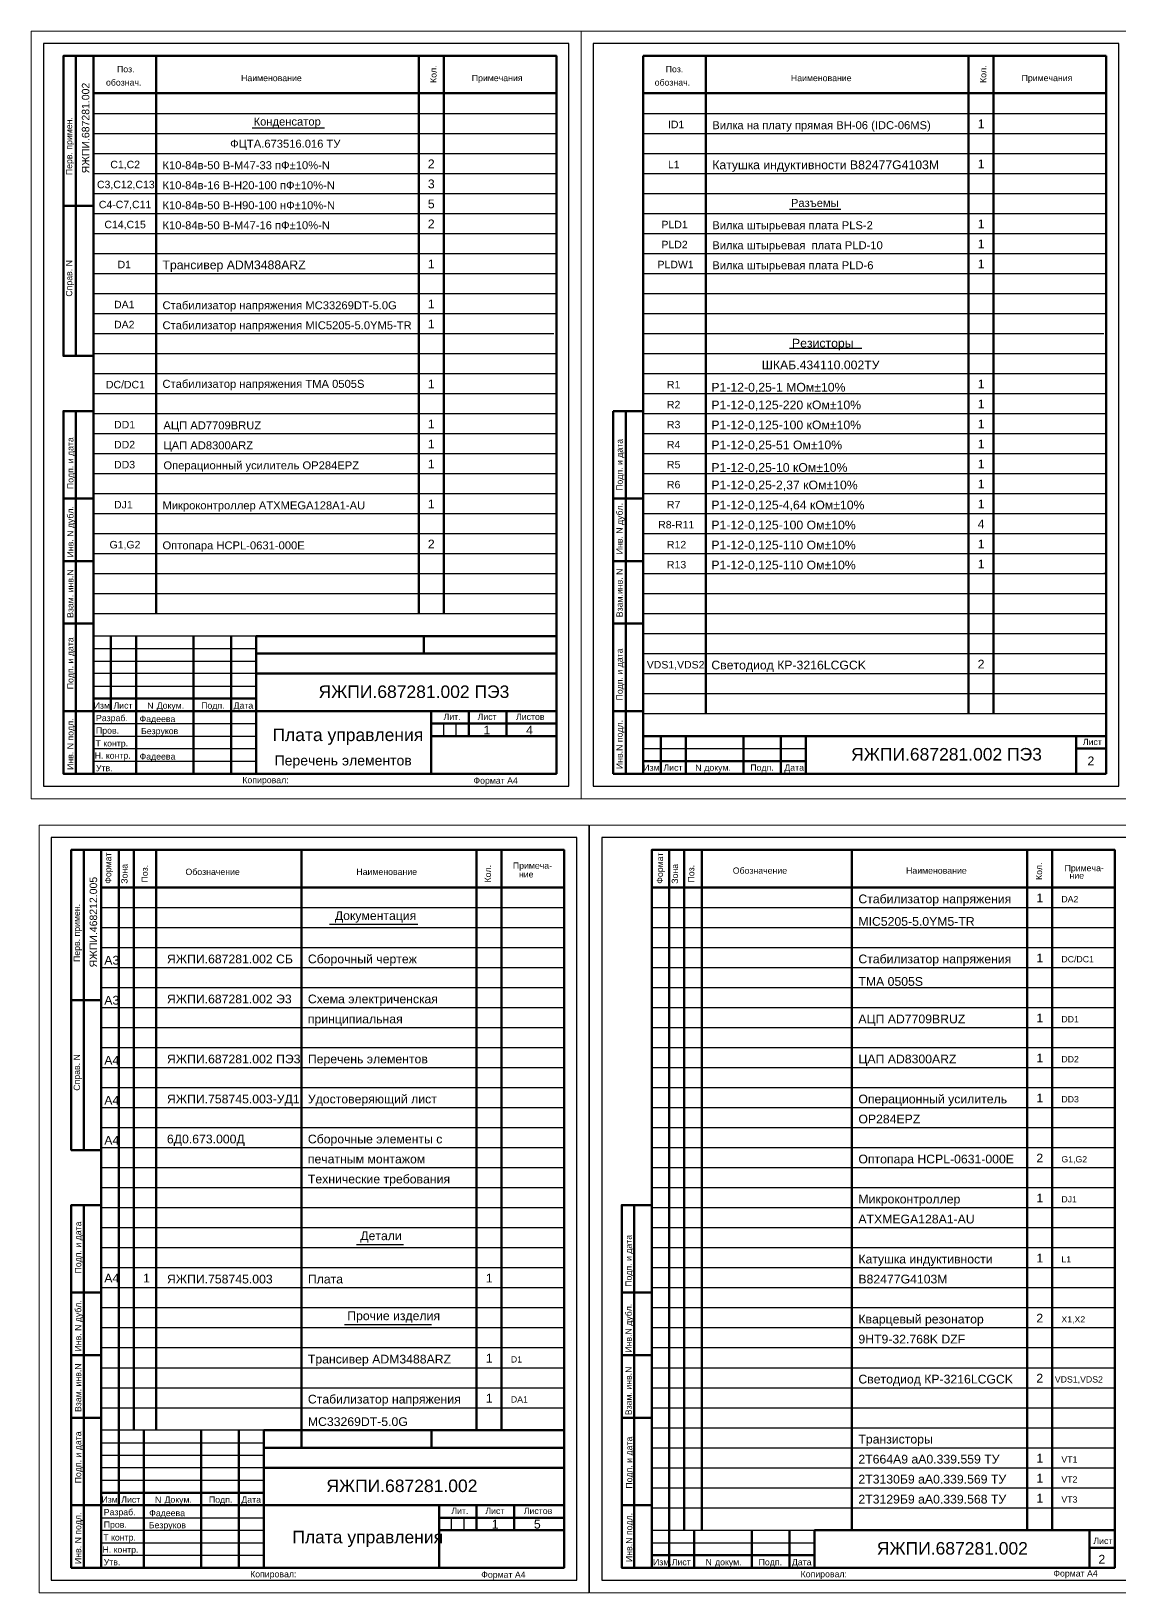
# Model space of a CAD drawing. Header units: millimetres. Extents: x 616 to 3040, y 265 to 2725.
# Drawn here: x 1938 to 2373, y 1149 to 1774 of the extents above; entities that cross this region are included whole.
import ezdxf

# ---------------------------------------------------------------- set-up
doc = ezdxf.new("R2010")
doc.units = ezdxf.units.MM
for name, color, linetype in [('3', 3, 'Continuous'), ('Text', 140, 'Continuous'), ('TONK', 7, 'Continuous'), ('Wire', 6, 'Continuous')]:
    doc.layers.add(name, color=color, linetype=linetype)
for name, color, linetype, lineweight in [('Gate', 60, 'Continuous', 35), ('OSN', 7, 'Continuous', 60), ('КА тонкая', 7, 'Continuous', 15)]:
    doc.layers.add(name, color=color, linetype=linetype, lineweight=lineweight)
doc.styles.get("Standard").update_dxf_attribs({"font": 'arial.ttf'})

msp = doc.modelspace()

# ---------------------------------------------------------------- linework, layer by layer
at = {"layer": '3', "color": 0}
for p, q in [((2182.91568, 1740.91436), (2367.91568, 1740.91436)), ((1963.19068, 1732.91436), (2148.19068, 1732.91436)), ((2026.65366, 1735.16176), (2055.53401, 1735.16176)), ((2182.91568, 1732.91436), (2367.91568, 1732.91436)), ((1963.19068, 1724.91436), (2148.19068, 1724.91436)), ((2182.91568, 1724.91436), (2367.91568, 1724.91436)), ((1963.19068, 1716.91436), (2148.19068, 1716.91436)), ((2182.91568, 1716.91436), (2367.91568, 1716.91436)), ((1963.19068, 1708.91436), (2148.19068, 1708.91436)), ((2182.91568, 1708.91436), (2367.91568, 1708.91436)), ((1963.19068, 1700.91436), (2148.19068, 1700.91436)), ((2182.91568, 1700.91436), (2367.91568, 1700.91436)), ((2241.37866, 1702.62535), (2261.81497, 1702.62535)), ((1963.19068, 1692.91436), (2148.19068, 1692.91436)), ((2182.91568, 1692.91436), (2367.91568, 1692.91436)), ((1963.19068, 1684.91436), (2148.19068, 1684.91436)), ((2182.91568, 1684.91436), (2367.91568, 1684.91436)), ((1963.19068, 1676.91436), (2148.19068, 1676.91436)), ((2182.91568, 1676.91436), (2367.91568, 1676.91436)), ((1963.19068, 1668.91436), (2148.19068, 1668.91436)), ((2182.91568, 1668.91436), (2367.91568, 1668.91436)), ((1963.19068, 1660.91436), (2148.19068, 1660.91436)), ((2182.91568, 1660.91436), (2367.91568, 1660.91436)), ((1963.19068, 1652.91436), (2147.19068, 1652.91436)), ((2182.91568, 1652.91436), (2366.91568, 1652.91436)), ((1963.19068, 1644.91436), (2148.19068, 1644.91436)), ((2182.91568, 1644.91436), (2367.91568, 1644.91436)), ((2241.37866, 1647.00602), (2270.25901, 1647.00602)), ((1963.19068, 1636.91436), (2148.19068, 1636.91436)), ((2182.91568, 1636.91436), (2367.91568, 1636.91436)), ((1963.19068, 1628.91436), (2148.19068, 1628.91436)), ((2182.91568, 1628.91436), (2367.91568, 1628.91436)), ((1963.19068, 1620.91436), (2148.19068, 1620.91436)), ((2182.91568, 1620.91436), (2367.91568, 1620.91436)), ((1963.19068, 1612.91436), (2148.19068, 1612.91436)), ((2182.91568, 1612.91436), (2367.91568, 1612.91436)), ((1963.19068, 1604.91436), (2148.19068, 1604.91436)), ((2182.91568, 1604.91436), (2367.91568, 1604.91436)), ((1963.19068, 1596.91436), (2148.19068, 1596.91436)), ((2182.91568, 1596.91436), (2367.91568, 1596.91436)), ((1963.19068, 1588.91436), (2148.19068, 1588.91436)), ((2182.91568, 1588.91436), (2367.91568, 1588.91436)), ((1963.19068, 1580.91436), (2148.19068, 1580.91436)), ((2182.91568, 1580.91436), (2367.91568, 1580.91436)), ((1963.19068, 1572.91436), (2148.19068, 1572.91436)), ((2182.91568, 1572.91436), (2367.91568, 1572.91436)), ((1963.19068, 1564.91436), (2148.19068, 1564.91436)), ((2182.91568, 1564.91436), (2367.91568, 1564.91436)), ((1963.19068, 1556.91436), (2148.19068, 1556.91436)), ((2182.91568, 1556.91436), (2366.91568, 1556.91436)), ((1963.19068, 1548.91436), (2148.19068, 1548.91436)), ((2182.91568, 1548.91436), (2367.91568, 1548.91436)), ((1963.19068, 1540.91436), (2148.19068, 1540.91436)), ((2182.91568, 1540.91436), (2367.91568, 1540.91436)), ((2182.91568, 1532.91436), (2367.91568, 1532.91436)), ((2182.91568, 1524.91436), (2367.91568, 1524.91436)), ((2182.91568, 1524.91436), (2367.91568, 1524.91436)), ((2182.91568, 1516.91436), (2367.91568, 1516.91436)), ((2182.91568, 1508.91436), (2367.91568, 1508.91436)), ((2182.91568, 1500.91436), (2367.91568, 1500.91436))]:
    msp.add_line(p, q, dxfattribs=at)
at = {"layer": 'Gate', "color": 0, "lineweight": 60}
for p, q in [((1963.19068, 1763.91436), (1951.19068, 1763.91436)), ((2148.19068, 1763.91436), (1963.19068, 1763.91436)), ((1988.19068, 1540.91436), (1988.19068, 1763.91436)), ((2093.19068, 1540.91436), (2093.19068, 1763.91436)), ((2103.19068, 1540.91436), (2103.19068, 1763.91436)), ((2182.91568, 1763.91436), (2182.91568, 1476.91436)), ((2367.91568, 1763.91436), (2182.91568, 1763.91436)), ((2207.91568, 1500.91436), (2207.91568, 1763.91436)), ((2312.91568, 1500.91436), (2312.91568, 1763.91436)), ((2322.91568, 1500.91436), (2322.91568, 1763.91436)), ((2367.91568, 1476.91436), (2367.91568, 1763.91436)), ((1963.19068, 1749.01436), (2148.09068, 1749.01436)), ((2182.91568, 1749.01436), (2367.81568, 1749.01436)), ((2170.91568, 1476.91436), (2170.91568, 1621.91436)), ((2170.91568, 1621.91436), (2175.91568, 1621.91436)), ((2175.91568, 1621.91436), (2175.91568, 1476.91436)), ((2175.91568, 1621.91436), (2182.91568, 1621.91436)), ((2170.91568, 1586.91436), (2182.91568, 1586.91436)), ((2170.91568, 1561.91436), (2182.91568, 1561.91436)), ((2170.91568, 1536.91436), (2182.91568, 1536.91436)), ((2170.91568, 1501.91436), (2182.91568, 1501.91436)), ((2182.91568, 1491.91436), (2247.91568, 1491.91436)), ((2183.16568, 1491.91436), (2367.91568, 1491.91436)), ((2189.91568, 1491.91436), (2189.91568, 1476.91436)), ((2199.91568, 1491.91436), (2199.91568, 1476.91436)), ((2222.91568, 1491.91436), (2222.91568, 1476.91436)), ((2237.91568, 1491.91436), (2237.91568, 1476.91436)), ((2247.91568, 1491.91436), (2247.91568, 1476.91436)), ((2355.91568, 1491.91436), (2355.91568, 1476.91436)), ((2355.91568, 1486.91436), (2367.91568, 1486.91436)), ((2247.91568, 1481.91436), (2182.91568, 1481.91436)), ((2182.91568, 1481.91436), (2247.91568, 1481.91436)), ((2182.91568, 1476.91436), (2170.91568, 1476.91436)), ((2182.91568, 1476.91436), (2367.91568, 1476.91436)), ((2182.91568, 1476.91436), (2367.91568, 1476.91436))]:
    msp.add_line(p, q, dxfattribs=at)
at = {"layer": 'Gate', "color": 0}
for p, q in [((2366.91568, 1556.91436), (2367.91568, 1556.91436)), ((2182.91568, 1491.91436), (2247.91568, 1491.91436))]:
    msp.add_line(p, q, dxfattribs=at)
at = {"layer": 'OSN'}
for p, q in [((1956.19068, 1763.91436), (1956.19068, 1643.91436)), ((1970.19068, 1531.91436), (1970.19068, 1501.91436)), ((2095.19068, 1531.91436), (2095.19068, 1524.91436)), ((2028.19068, 1524.91436), (2148.19068, 1524.91436)), ((2028.19068, 1516.91436), (2148.19068, 1516.91436)), ((1963.19068, 1506.91436), (2028.19068, 1506.91436)), ((1963.19068, 1501.91436), (2148.19068, 1501.91436)), ((2098.19068, 1501.91436), (2098.19068, 1491.91436)), ((2113.19068, 1491.91436), (2113.19068, 1501.91436)), ((2128.19068, 1491.91436), (2128.19068, 1501.91436)), ((2098.19068, 1496.91436), (2148.19068, 1496.91436)), ((2098.19068, 1491.91436), (2098.19068, 1476.91436)), ((2098.19068, 1491.91436), (2148.19068, 1491.91436)), ((1959.29641, 1446.41346), (1959.29641, 1326.41346)), ((1973.29641, 1214.41346), (1973.29641, 1446.41346)), ((2193.29641, 1174.41346), (2193.29641, 1446.41346)), ((2199.29641, 1446.41346), (2199.29641, 1174.41346)), ((2206.29641, 1446.41346), (2206.29641, 1174.41346)), ((2266.29641, 1446.41346), (2266.29641, 1174.41346)), ((2336.29641, 1446.41346), (2336.29641, 1174.41346)), ((2346.29641, 1446.41346), (2346.29641, 1174.41346)), ((1973.29641, 1214.41346), (1973.29641, 1184.41346)), ((2098.29641, 1214.41346), (2098.29641, 1207.41346)), ((2031.29641, 1207.41346), (2151.29641, 1207.41346)), ((2031.29641, 1199.41346), (2151.29641, 1199.41346)), ((1966.29641, 1189.41346), (2031.29641, 1189.41346)), ((1966.29641, 1184.41346), (2151.29641, 1184.41346)), ((2101.29641, 1184.41346), (2101.29641, 1174.41346)), ((2116.29641, 1174.41346), (2116.29641, 1184.41346)), ((2131.29641, 1174.41346), (2131.29641, 1184.41346)), ((2101.29641, 1179.41346), (2151.29641, 1179.41346)), ((2101.29641, 1174.41346), (2101.29641, 1159.41346)), ((2101.29641, 1174.41346), (2151.29641, 1174.41346)), ((2193.29641, 1174.41346), (2193.29641, 1159.41346)), ((2203.29641, 1174.41346), (2203.29641, 1159.41346)), ((2226.29641, 1174.41346), (2226.29641, 1159.41346)), ((2241.29641, 1174.41346), (2241.29641, 1159.41346)), ((2251.29641, 1174.41346), (2371.29641, 1174.41346)), ((2251.29641, 1174.41346), (2251.29641, 1159.41346)), ((2361.29641, 1174.41346), (2361.29641, 1159.41346)), ((2186.29641, 1164.41346), (2251.29641, 1164.41346)), ((2361.29641, 1167.41346), (2371.29641, 1167.41346))]:
    msp.add_line(p, q, dxfattribs=at)
for points in [[(1963.19068, 1763.91436), (1951.19068, 1763.91436), (1951.19068, 1643.91436), (1963.19068, 1643.91436)], [(1963.19068, 1476.91436), (2148.19068, 1476.91436), (2148.19068, 1763.91436), (1963.19068, 1763.91436), (1963.19068, 1476.91436)], [(1951.19068, 1703.91436), (1963.19068, 1703.91436)], [(1963.19068, 1476.91436), (1951.19068, 1476.91436), (1951.19068, 1621.91436), (1963.19068, 1621.91436)], [(1956.19068, 1476.91436), (1956.19068, 1621.91436)], [(1951.19068, 1586.91436), (1963.19068, 1586.91436)], [(1951.19068, 1561.91436), (1963.19068, 1561.91436)], [(1951.19068, 1536.91436), (1963.19068, 1536.91436)], [(1980.19068, 1476.91436), (1980.19068, 1531.91436)], [(2003.19068, 1476.91436), (2003.19068, 1531.91436)], [(2018.19068, 1476.91436), (2018.19068, 1531.91436)], [(2028.19068, 1476.91436), (2028.19068, 1531.91436)], [(2028.19068, 1531.91436), (2148.19068, 1531.91436)], [(1951.19068, 1501.91436), (1963.19068, 1501.91436)], [(1966.29641, 1446.41346), (1954.29641, 1446.41346), (1954.29641, 1326.41346), (1966.29641, 1326.41346)], [(1966.29641, 1159.41346), (2151.29641, 1159.41346), (2151.29641, 1446.41346), (1966.29641, 1446.41346), (1966.29641, 1159.41346)], [(1979.29641, 1446.41346), (1979.29641, 1214.41346)], [(1988.29641, 1446.41346), (1988.29641, 1214.41346)], [(2046.29641, 1446.41346), (2046.29641, 1207.41346)], [(2116.29641, 1446.41346), (2116.29641, 1214.41346)], [(2126.29641, 1446.41346), (2126.29641, 1214.41346)], [(2186.29641, 1159.41346), (2371.29641, 1159.41346), (2371.29641, 1446.41346), (2186.29641, 1446.41346), (2186.29641, 1159.41346)], [(1966.29641, 1431.41346), (2151.29641, 1431.41346)], [(2186.29641, 1431.41346), (2371.29641, 1431.41346)], [(1954.29641, 1386.41346), (1966.29641, 1386.41346)], [(1966.29641, 1159.41346), (1954.29641, 1159.41346), (1954.29641, 1304.41346), (1966.29641, 1304.41346)], [(1959.29641, 1159.41346), (1959.29641, 1304.41346)], [(2186.29641, 1159.41346), (2174.29641, 1159.41346), (2174.29641, 1304.41346), (2186.29641, 1304.41346)], [(2179.29641, 1159.41346), (2179.29641, 1304.41346)], [(1954.29641, 1269.41346), (1966.29641, 1269.41346)], [(2174.29641, 1269.41346), (2186.29641, 1269.41346)], [(1954.29641, 1244.41346), (1966.29641, 1244.41346)], [(2174.29641, 1244.41346), (2186.29641, 1244.41346)], [(1954.29641, 1219.41346), (1966.29641, 1219.41346)], [(2174.29641, 1219.41346), (2186.29641, 1219.41346)], [(1983.29641, 1159.41346), (1983.29641, 1214.41346)], [(2006.29641, 1159.41346), (2006.29641, 1214.41346)], [(2021.29641, 1159.41346), (2021.29641, 1214.41346)], [(2031.29641, 1159.41346), (2031.29641, 1214.41346)], [(2031.29641, 1214.41346), (2151.29641, 1214.41346)], [(1954.29641, 1184.41346), (1966.29641, 1184.41346)], [(2174.29641, 1184.41346), (2186.29641, 1184.41346)]]:
    msp.add_lwpolyline(points, dxfattribs=at)
at = {"layer": 'TONK'}
for p, q in [((2028.19068, 1531.91436), (1963.69068, 1531.91436)), ((1963.19068, 1526.91436), (2028.19068, 1526.91436)), ((1963.19068, 1521.91436), (2028.19068, 1521.91436)), ((2028.19068, 1516.91436), (1963.19068, 1516.91436)), ((1963.19068, 1511.91436), (2028.19068, 1511.91436)), ((1963.19068, 1496.91436), (2028.19068, 1496.91436)), ((2103.19068, 1491.91436), (2103.19068, 1496.91436)), ((2108.19068, 1491.91436), (2108.19068, 1496.91436)), ((1963.19068, 1491.91436), (2028.19068, 1491.91436)), ((1963.19068, 1486.91436), (2028.19068, 1486.91436)), ((1963.19068, 1481.91436), (2028.19068, 1481.91436)), ((1966.29641, 1423.41346), (2151.29641, 1423.41346)), ((2186.29641, 1423.41346), (2371.29641, 1423.41346)), ((1966.29641, 1415.41346), (2151.29641, 1415.41346)), ((2057.55728, 1416.68808), (2092.78898, 1416.68808)), ((2186.29641, 1415.41346), (2371.29641, 1415.41346)), ((1966.29641, 1407.41346), (2151.29641, 1407.41346)), ((2186.29641, 1407.41346), (2371.29641, 1407.41346)), ((1966.29641, 1399.41346), (2151.29641, 1399.41346)), ((2186.29641, 1399.41346), (2371.29641, 1399.41346)), ((1966.29641, 1391.41346), (2151.29641, 1391.41346)), ((2186.29641, 1391.41346), (2371.29641, 1391.41346)), ((1966.29641, 1383.41346), (2151.29641, 1383.41346)), ((2186.29641, 1383.41346), (2371.29641, 1383.41346)), ((1966.29641, 1375.41346), (2151.29641, 1375.41346)), ((2186.29641, 1375.41346), (2371.29641, 1375.41346)), ((1966.29641, 1367.41346), (2151.29641, 1367.41346)), ((2186.29641, 1367.41346), (2371.29641, 1367.41346)), ((1966.29641, 1359.41346), (2151.29641, 1359.41346)), ((2186.29641, 1359.41346), (2371.29641, 1359.41346)), ((1966.29641, 1351.41346), (2151.29641, 1351.41346)), ((2186.29641, 1351.41346), (2371.29641, 1351.41346)), ((1966.29641, 1343.41346), (2151.29641, 1343.41346)), ((2186.29641, 1343.41346), (2371.29641, 1343.41346)), ((1966.29641, 1335.41346), (2151.29641, 1335.41346)), ((2186.29641, 1335.41346), (2371.29641, 1335.41346)), ((1966.29641, 1327.41346), (2151.29641, 1327.41346)), ((2186.29641, 1327.41346), (2371.29641, 1327.41346)), ((1966.29641, 1319.41346), (2151.29641, 1319.41346)), ((2186.29641, 1319.41346), (2371.29641, 1319.41346)), ((1966.29641, 1311.41346), (2151.29641, 1311.41346)), ((2186.29641, 1311.41346), (2371.29641, 1311.41346)), ((1966.29641, 1303.41346), (2151.29641, 1303.41346)), ((2186.29641, 1303.41346), (2371.29641, 1303.41346)), ((1966.29641, 1295.41346), (2151.29641, 1295.41346)), ((2186.29641, 1295.41346), (2371.29641, 1295.41346)), ((1966.29641, 1287.41346), (2151.29641, 1287.41346)), ((2068.33813, 1288.68808), (2087.04912, 1288.68808)), ((2186.29641, 1287.41346), (2371.29641, 1287.41346)), ((1966.29641, 1279.41346), (2151.29641, 1279.41346)), ((2186.29641, 1279.41346), (2371.29641, 1279.41346)), ((1966.29641, 1271.41346), (2151.29641, 1271.41346)), ((2186.29641, 1271.41346), (2371.29641, 1271.41346)), ((1966.29641, 1263.41346), (2151.29641, 1263.41346)), ((2186.29641, 1263.41346), (2371.29641, 1263.41346)), ((1966.29641, 1255.41346), (2151.29641, 1255.41346)), ((2063.47961, 1256.68808), (2098.27564, 1256.68808)), ((2186.29641, 1255.41346), (2371.29641, 1255.41346)), ((1966.29641, 1247.41346), (2151.29641, 1247.41346)), ((2186.29641, 1247.41346), (2371.29641, 1247.41346)), ((1966.29641, 1239.41346), (2151.29641, 1239.41346)), ((2186.29641, 1239.41346), (2371.29641, 1239.41346)), ((1966.29641, 1231.41346), (2151.29641, 1231.41346)), ((2186.29641, 1231.41346), (2371.29641, 1231.41346)), ((1966.29641, 1223.41346), (2151.29641, 1223.41346)), ((2186.29641, 1223.41346), (2371.29641, 1223.41346)), ((2031.29641, 1214.41346), (1966.79641, 1214.41346)), ((2186.29641, 1215.41346), (2371.29641, 1215.41346)), ((1966.29641, 1209.41346), (2031.29641, 1209.41346)), ((2186.29641, 1207.41346), (2371.29641, 1207.41346)), ((1966.29641, 1204.41346), (2031.29641, 1204.41346)), ((2031.29641, 1199.41346), (1966.29641, 1199.41346)), ((2186.29641, 1199.41346), (2371.29641, 1199.41346)), ((1966.29641, 1194.41346), (2031.29641, 1194.41346)), ((2186.29641, 1191.41346), (2371.29641, 1191.41346)), ((2186.29641, 1183.41346), (2371.29641, 1183.41346)), ((1966.29641, 1179.41346), (2031.29641, 1179.41346)), ((1966.29641, 1174.41346), (2031.29641, 1174.41346)), ((2106.29641, 1174.41346), (2106.29641, 1179.41346)), ((2111.29641, 1174.41346), (2111.29641, 1179.41346)), ((2186.29641, 1174.41346), (2251.29641, 1174.41346)), ((1966.29641, 1169.41346), (2031.29641, 1169.41346)), ((2186.29641, 1169.41346), (2251.29641, 1169.41346)), ((1966.29641, 1164.41346), (2031.29641, 1164.41346))]:
    msp.add_line(p, q, dxfattribs=at)
for points in [[(1946.29641, 1154.41346), (2156.29641, 1154.41346), (2156.29641, 1451.41346), (1946.29641, 1451.41346), (1946.29641, 1154.41346)], [(2166.29641, 1154.41346), (2376.29641, 1154.41346), (2376.29641, 1451.41346), (2166.29641, 1451.41346), (2166.29641, 1154.41346)]]:
    msp.add_lwpolyline(points, dxfattribs=at)
at = {"layer": 'Wire', "color": 0}
for p, q in [((1943.19068, 1768.91436), (1943.19068, 1471.91436)), ((2153.19068, 1768.91436), (1943.19068, 1768.91436)), ((2153.19068, 1471.91436), (2153.19068, 1768.91436)), ((2162.91568, 1768.91436), (2162.91568, 1471.91436)), ((2372.91568, 1768.91436), (2162.91568, 1768.91436)), ((2372.91568, 1471.91436), (2372.91568, 1768.91436)), ((1963.19068, 1740.91436), (2148.19068, 1740.91436)), ((2182.91568, 1486.91436), (2247.91568, 1486.91436)), ((2182.91568, 1486.91436), (2247.91568, 1486.91436)), ((1943.19068, 1471.91436), (2153.19068, 1471.91436)), ((2162.91568, 1471.91436), (2372.91568, 1471.91436))]:
    msp.add_line(p, q, dxfattribs=at)
at = {"layer": 'Wire', "color": 0, "lineweight": -2}
for p, q in [((2148.09068, 1749.01436), (2121.09068, 1749.01436)), ((2367.91568, 1491.91436), (2355.91568, 1491.91436)), ((2355.91568, 1491.91436), (2355.91568, 1476.91436))]:
    msp.add_line(p, q, dxfattribs=at)
at = {"layer": 'КА тонкая', "ltscale": 20}
for p, q in [((1938.32818, 1466.91436), (1938.32818, 1773.76465)), ((2158.05318, 1773.76465), (1938.32818, 1773.76465)), ((2158.05318, 1466.91436), (2158.05318, 1773.76465)), ((2158.05318, 1466.91436), (2158.05318, 1773.76465)), ((2377.77818, 1773.76465), (2158.05318, 1773.76465)), ((2158.05318, 1466.91436), (1938.32818, 1466.91436)), ((2377.77818, 1466.91436), (2158.05318, 1466.91436)), ((1941.43391, 1149.41346), (1941.43391, 1456.26375)), ((2161.15891, 1456.26375), (1941.43391, 1456.26375)), ((2161.15891, 1149.41346), (2161.15891, 1456.26375)), ((2161.43391, 1149.41346), (2161.43391, 1456.26375)), ((2381.15891, 1456.26375), (2161.43391, 1456.26375)), ((2161.15891, 1149.41346), (1941.43391, 1149.41346)), ((2381.15891, 1149.41346), (2161.43391, 1149.41346))]:
    msp.add_line(p, q, dxfattribs=at)

# ---------------------------------------------------------------- texts
at = {"layer": 'Text', "color": 0, "attachment_point": 1}
for s, insert, char_height in [('ЯЖПИ.687281.002 ПЭ3', (2053.14687, 1512.18029), 5), ('Плата управления', (2034.73637, 1494.93878), 5), ('ЯЖПИ.687281.002 ПЭ3', (2265.98419, 1487.18029), 5), ('Перечень элементов ', (2035.59367, 1484.19542), 4), ('ЯЖПИ.687281.002', (2056.2526, 1194.67939), 5), ('Плата управления', (2042.66375, 1174.18497), 5), ('ЯЖПИ.687281.002', (2276.2526, 1169.67939), 5)]:
    msp.add_mtext(s, dxfattribs=dict(at, insert=insert, char_height=char_height))
at = {"layer": 'TONK'}
for s, height, p in [('обознач.', 2.5, (1968.20369, 1752.0291)), ('Поз.', 2.5, (1972.59973, 1757.3515)), ('Наименование', 2.5, (2022.17893, 1753.80025)), ('Примечания', 2.5, (2114.38077, 1753.80025)), ('обознач.', 2.5, (2187.4813, 1752.0291)), ('Поз.', 2.5, (2191.87734, 1757.3515)), ('Наименование', 2.5, (2241.90392, 1753.80025)), ('Примечания', 2.5, (2334.10577, 1753.80025)), ('Конденсатор', 3.2, (2027.19106, 1736.05642)), ('ID1', 3, (2192.78213, 1734.97857)), ('Вилка на плату прямая BH-06 (IDC-06MS)', 3.2, (2210.49942, 1734.5893)), ('1', 3.5, (2316.55006, 1734.97857)), ('ФЦТА.673516.016 ТУ', 3.2, (2017.80874, 1727.19564)), ('С1,С2', 3, (1969.91767, 1718.97857)), ('К10-84в-50 В-М47-33 пФ%%P10%%%-N', 3.2, (1990.77442, 1718.5893)), ('2', 3.5, (2096.82507, 1718.97857)), ('L1', 3, (2192.78213, 1718.97857)), ('Катушка индуктивности B82477G4103M', 3.5, (2210.49942, 1718.5893)), ('1', 3.5, (2316.55006, 1718.97857)), ('С3,С12,С13', 3, (1964.58839, 1710.97857)), ('К10-84в-16 В-Н20-100 пФ%%P10%%%-N', 3.2, (1990.77442, 1710.5893)), ('3', 3.5, (2096.82507, 1710.97857)), ('С4-С7,С11', 3, (1965.34249, 1702.97857)), ('К10-84в-50 В-Н90-100 нФ%%P10%%%-N', 3.2, (1990.77442, 1702.5893)), ('5', 3.5, (2096.82507, 1702.97857)), ('Разъемы', 3.2, (2241.91606, 1703.52002)), ('2', 3.5, (2096.82507, 1694.97857)), ('1', 3.5, (2316.55006, 1694.97857)), ('С14,С15', 3, (1967.5692, 1694.97857)), ('К10-84в-50 В-М47-16 пФ%%P10%%%-N', 3.2, (1990.77442, 1694.5893)), ('PLD1', 3, (2190.17758, 1694.97857)), ('Вилка штырьевая плата PLS-2', 3.2, (2210.49942, 1694.5893)), ('PLD2', 3, (2190.17758, 1686.97857)), ('Вилка штырьевая  плата PLD-10', 3.2, (2210.49942, 1686.5893)), ('1', 3.5, (2316.55006, 1686.97857)), ('D1', 3, (1972.83135, 1678.97857)), ('Трансивер ADM3488ARZ', 3.5, (1990.77442, 1678.5893)), ('1', 3.5, (2096.82507, 1678.97857)), ('PLDW1', 3, (2188.61088, 1678.97857)), ('Вилка штырьевая плата PLD-6', 3.2, (2210.49942, 1678.5893)), ('1', 3.5, (2316.55006, 1678.97857)), ('DA1', 3, (1971.42839, 1662.97857)), ('Стабилизатор напряжения MC33269DT-5.0G', 3.2, (1990.77442, 1662.5893)), ('1', 3.5, (2096.82507, 1662.97857)), ('DA2', 3, (1971.42839, 1654.97857)), ('Стабилизатор напряжения MIC5205-5.0YM5-TR', 3.2, (1990.77442, 1654.5893)), ('1', 3.5, (2096.82507, 1654.97857)), ('Резисторы', 3.5, (2242.35061, 1647.29434)), ('ШКАБ.434110.002ТУ', 3.5, (2230.2349, 1638.5893)), ('DC/DC1', 3, (1968.16502, 1630.97857)), ('Стабилизатор напряжения TMA 0505S', 3.2, (1990.77442, 1631.17709)), ('1', 3.5, (2096.82507, 1630.97857)), ('R1', 3, (2192.37801, 1630.97857)), ('Р1-12-0,25-1 МОм%%P10%%%', 3.5, (2210.12019, 1629.6729)), ('1', 3.5, (2316.55006, 1630.97857)), ('R2', 3, (2192.37801, 1622.97857)), ('Р1-12-0,125-220 кОм%%P10%%%', 3.5, (2210.12019, 1622.5893)), ('1', 3.5, (2316.55006, 1622.97857)), ('DD1', 3, (1971.42839, 1614.97857)), ('АЦП AD7709BRUZ', 3.2, (1991.15365, 1614.5893)), ('1', 3.5, (2096.82507, 1614.97857)), ('R3', 3, (2192.37801, 1614.97857)), ('Р1-12-0,125-100 кОм%%P10%%%', 3.5, (2210.12019, 1614.5893)), ('1', 3.5, (2316.55006, 1614.97857)), ('DD2', 3, (1971.42839, 1606.97857)), ('ЦАП AD8300ARZ', 3.2, (1991.15365, 1606.5893)), ('1', 3.5, (2096.82507, 1606.97857)), ('R4', 3, (2192.37801, 1606.97857)), ('Р1-12-0,25-51 Ом%%P10%%%', 3.5, (2210.12019, 1606.5893)), ('1', 3.5, (2316.55006, 1606.97857)), ('DD3', 3, (1971.42839, 1598.97857)), ('Операционный усилитель OP284EPZ', 3.2, (1991.15365, 1598.5893)), ('1', 3.5, (2096.82507, 1598.97857)), ('R5', 3, (2192.37801, 1598.97857)), ('Р1-12-0,25-10 кОм%%P10%%%', 3.5, (2210.12019, 1597.5893)), ('1', 3.5, (2316.55006, 1598.97857)), ('R6', 3, (2192.37801, 1590.97857)), ('Р1-12-0,25-2,37 кОм%%P10%%%', 3.5, (2210.12019, 1590.5893)), ('1', 3.5, (2316.55006, 1590.97857)), ('DJ1', 3, (1971.42839, 1582.97857)), ('1', 3.5, (2096.82507, 1582.97857)), ('R7', 3, (2192.37801, 1582.97857)), ('Р1-12-0,125-4,64 кОм%%P10%%%', 3.5, (2210.12019, 1582.5893)), ('1', 3.5, (2316.55006, 1582.97857)), ('Микроконтроллер ATXMEGA128A1-AU ', 3.2, (1990.77442, 1582.5893)), ('R8-R11', 3, (2188.8698, 1574.97857)), ('Р1-12-0,125-100 Ом%%P10%%%', 3.5, (2210.12019, 1574.5893)), ('4', 3.5, (2316.55006, 1574.97857)), ('G1,G2', 3, (1969.61614, 1566.97857)), ('Оптопара HCPL-0631-000E', 3.2, (1990.77442, 1566.5893)), ('2', 3.5, (2096.82507, 1566.97857)), ('R12', 3, (2192.37801, 1566.97857)), ('Р1-12-0,125-110 Ом%%P10%%%', 3.5, (2210.12019, 1566.5893)), ('1', 3.5, (2316.55006, 1566.97857)), ('R13', 3, (2192.37801, 1558.97857)), ('Р1-12-0,125-110 Ом%%P10%%%', 3.5, (2210.12019, 1558.5893)), ('1', 3.5, (2316.55006, 1558.97857)), ('VDS1,VDS2', 3, (2184.31339, 1518.97857)), ('Светодиод КР-3216LCGCK', 3.5, (2210.12019, 1518.5893)), ('2', 3.5, (2316.55006, 1518.97857)), ('Изм.', 2.5, (1963.27744, 1502.91436)), ('Лист          Докум.       Подп.', 2.5, (1971.19068, 1502.91436)), ('N', 2.5, (1984.69068, 1502.86866)), ('Дата', 2.5, (2019.19068, 1502.91436)), ('Разраб.', 2.5, (1964.19068, 1497.91436)), ('Фадеева', 2.5, (1981.61587, 1497.54434)), ('   Лит.       Лист        Листов', 2.5, (2100.19068, 1498.41436)), ('Пров.', 2.5, (1964.19068, 1492.91436)), ('Безруков', 2.5, (1982.20478, 1492.71908)), ('1', 3.5, (2119.08412, 1492.59962)), ('4', 3.5, (2136.10072, 1492.59962)), ('Т контр.', 2.5, (1964.01995, 1487.7949)), ('Лист', 2.5, (2358.56936, 1488.35773)), ('Н. контр.', 2.5, (1963.69068, 1482.91436)), ('Утв.', 2.5, (1964.19068, 1477.91436)), ('Фадеева', 2.5, (1981.61587, 1482.54434)), ('Изм.', 2.5, (2182.91568, 1478.07482)), ('Лист         докум.        Подп.', 2.5, (2190.98474, 1478.09481)), ('N', 2.5, (2203.69465, 1478.0348)), ('Дата', 2.5, (2239.28474, 1478.09481)), ('2', 3.5, (2360.44322, 1480.26837)), ('Копировал:', 2.5, (2022.69068, 1473.11436)), ('                                                  Формат A4', 2.5, (2066.54225, 1472.91436)), ('  Обозначение                                                Наименование', 2.5, (1998.03144, 1436.41346)), ('Примеча-', 2.5, (2130.79641, 1438.91346)), ('  ние', 2.5, (2131.29641, 1435.41346)), ('    Обозначение                                                 Наименование', 2.5, (2214.79641, 1436.91346)), ('Примеча-', 2.5, (2351.29641, 1437.91346)), ('  ние', 2.5, (2351.29641, 1434.91346)), ('Стабилизатор напряжения', 3.5, (2268.88016, 1425.0884)), ('1', 3.5, (2339.99755, 1425.47767)), ('DA2', 2.5, (2349.99755, 1425.47767)), ('Документация', 3.5, (2059.6707, 1418.40646)), ('MIC5205-5.0YM5-TR', 3.5, (2268.88016, 1416.0884)), ('Сборочный чертеж', 3.5, (2048.88016, 1401.0884)), ('Стабилизатор напряжения', 3.5, (2268.88016, 1401.0884)), ('1', 3.5, (2339.99755, 1401.47767)), ('А3', 3.5, (1967.51973, 1400.57224)), ('ЯЖПИ.687281.002 СБ', 3.5, (1992.5536, 1401.0884)), ('DC/DC1', 2.5, (2349.99755, 1401.47767)), ('TMA 0505S', 3.5, (2268.88016, 1392.0884)), ('А3', 3.5, (1967.51973, 1384.57224)), ('ЯЖПИ.687281.002 Э3', 3.5, (1992.5536, 1385.0884)), ('Схема электриченская ', 3.5, (2048.88016, 1385.0884)), ('принципиальная', 3.5, (2048.88016, 1377.0884)), ('АЦП AD7709BRUZ', 3.5, (2268.88016, 1377.0884)), ('1', 3.5, (2339.99755, 1377.47767)), ('DD1', 2.5, (2349.99755, 1377.47767)), ('А4', 3.5, (1967.51973, 1360.57224)), ('ЯЖПИ.687281.002 ПЭ3', 3.5, (1992.5536, 1361.0884)), ('Перечень элементов ', 3.5, (2048.88016, 1361.0884)), ('ЦАП AD8300ARZ', 3.5, (2268.88016, 1361.0884)), ('1', 3.5, (2339.99755, 1361.47767)), ('DD2', 2.5, (2349.99755, 1361.47767)), ('ЯЖПИ.758745.003-УД1 ', 3.5, (1992.5536, 1345.0884)), ('Удостоверяющий лист', 3.5, (2048.88016, 1345.0884)), ('Операционный усилитель', 3.5, (2268.88016, 1345.0884)), ('1', 3.5, (2339.99755, 1345.47767)), ('А4', 3.5, (1967.51973, 1344.57224)), ('DD3', 2.5, (2349.99755, 1345.47767)), ('OP284EPZ', 3.5, (2268.88016, 1337.0884)), ('А4', 3.5, (1967.51973, 1328.57224)), ('6Д0.673.000Д', 3.5, (1992.5536, 1329.0884)), ('Сборочные элементы с ', 3.5, (2048.88016, 1329.0884)), ('печатным монтажом', 3.5, (2048.88016, 1321.0884)), ('Оптопара HCPL-0631-000E', 3.5, (2268.88016, 1321.0884)), ('2', 3.5, (2339.99755, 1321.47767)), ('G1,G2', 2.5, (2349.99755, 1321.47767)), ('Технические требования', 3.5, (2048.88016, 1313.0884)), ('Микроконтроллер ', 3.5, (2268.88016, 1305.0884)), ('1', 3.5, (2339.99755, 1305.47767)), ('DJ1', 2.5, (2349.99755, 1305.47767)), ('ATXMEGA128A1-AU', 3.5, (2268.88016, 1297.0884)), ('Детали', 3.5, (2069.83141, 1290.40646)), ('Катушка индуктивности', 3.5, (2268.88016, 1281.0884)), ('1', 3.5, (2339.99755, 1281.47767)), ('L1', 2.5, (2349.99755, 1281.47767)), ('А4', 3.5, (1967.51973, 1273.47767)), ('1', 3.5, (1982.99755, 1273.47767)), ('ЯЖПИ.758745.003 ', 3.5, (1992.5536, 1273.0884)), ('Плата', 3.5, (2048.88016, 1273.0884)), ('1', 3.5, (2119.99755, 1273.47767)), ('B82477G4103M', 3.5, (2268.88016, 1273.0884)), ('Прочие изделия', 3.5, (2064.60767, 1258.40646)), ('Кварцевый резонатор', 3.5, (2268.88016, 1257.0884)), ('2', 3.5, (2339.99755, 1257.47767)), ('X1,X2', 2.5, (2349.99755, 1257.47767)), ('9HT9-32.768K DZF', 3.5, (2268.88016, 1249.0884)), ('Трансивер ADM3488ARZ', 3.5, (2048.88016, 1241.0884)), ('1', 3.5, (2119.99755, 1241.47767)), ('D1', 2.5, (2129.99755, 1241.47767)), ('Светодиод КР-3216LCGCK', 3.5, (2268.88016, 1233.0884)), ('2', 3.5, (2339.99755, 1233.47767)), ('VDS1,VDS2', 2.5, (2347.37941, 1233.47767)), ('Стабилизатор напряжения', 3.5, (2048.88016, 1225.0884)), ('1', 3.5, (2119.99755, 1225.47767)), ('DA1', 2.5, (2129.99755, 1225.47767)), ('MC33269DT-5.0G', 3.5, (2048.88016, 1216.0884)), ('Транзисторы', 3.5, (2268.88016, 1209.0884)), ('2Т664А9 аА0.339.559 ТУ', 3.5, (2268.88016, 1201.0884)), ('1', 3.5, (2339.99755, 1201.47767)), ('VT1', 2.5, (2349.99755, 1201.47767)), ('2Т3130Б9 аА0.339.569 ТУ', 3.5, (2268.88016, 1193.0884)), ('1', 3.5, (2339.99755, 1193.47767)), ('VT2', 2.5, (2349.99755, 1193.47767)), ('Изм.', 2.5, (1966.38317, 1185.41346)), ('Лист          Докум.       Подп.', 2.5, (1974.29641, 1185.41346)), ('N', 2.5, (1987.79641, 1185.36776)), ('Дата', 2.5, (2022.29641, 1185.41346)), ('2Т3129Б9 аА0.339.568 ТУ', 3.5, (2268.88016, 1185.0884)), ('1', 3.5, (2339.99755, 1185.47767)), ('VT3', 2.5, (2349.99755, 1185.47767)), ('Разраб.', 2.5, (1967.29641, 1180.41346)), ('Фадеева', 2.5, (1985.46271, 1180.04344)), ('   Лит.       Лист        Листов', 2.5, (2103.29641, 1180.91346)), ('Пров.', 2.5, (1967.29641, 1175.41346)), ('Безруков', 2.5, (1985.31051, 1175.21817)), ('1', 3.5, (2122.33882, 1175.10257)), ('5', 3.5, (2139.20645, 1175.09872)), ('Н. контр.', 2.5, (1966.79641, 1165.41346)), ('Т контр.', 2.5, (1967.12569, 1170.294)), ('Лист', 2.5, (2362.79641, 1168.91346)), ('Утв.', 2.5, (1967.29641, 1160.41346)), ('Изм.', 2.5, (2186.79641, 1160.41346)), ('Лист          докум.       Подп.', 2.5, (2194.29641, 1160.41346)), ('N', 2.5, (2207.79641, 1160.41346)), ('Дата', 2.5, (2242.29641, 1160.41346)), ('2', 3.5, (2364.80125, 1161.07885)), ('Копировал:', 2.5, (2025.79641, 1155.61346)), ('                                                  Формат A4', 2.5, (2069.64799, 1155.41346)), ('Копировал:', 2.5, (2245.79641, 1155.61346)), ('Формат A4', 2.5, (2346.79641, 1155.91346))]:
    msp.add_text(s, height=height, dxfattribs=at).set_placement(p)
for s, height, p in [('Кол.', 2.5, (2100.27205, 1753.09399)), ('Кол.', 2.5, (2319.99705, 1753.09399)), ('ЯЖПИ.687281.002', 3, (1961.54703, 1716.94651)), ('Справ. N                                   Перв. примен.', 2.5, (1954.69068, 1667.64565)), (' Инв. N дубл.       Подп. и дата', 2.5, (1955.19068, 1562.41436)), ('Инв. N дубл.     Подп. и дата', 2.5, (2174.67033, 1564.62436)), ('Инв. N подл.            Подп. и дата        Взам. инв.N', 2.5, (1955.19068, 1478.41436)), ('Взам.инв. N', 2.5, (2174.67033, 1539.46902)), ('Подп. и дата', 2.5, (2174.67033, 1506.19757)), ('Инв.N подл.', 2.5, (2174.67033, 1478.75041)), ('Формат', 2.5, (1970.29641, 1432.91346)), ('Формат', 2.5, (2190.79641, 1432.91346)), ('Зона', 2.5, (1976.79641, 1432.91346)), ('Поз.', 2.5, (1984.9123, 1433.41346)), ('Кол.', 2.5, (2122.06464, 1433.41346)), ('Зона', 2.5, (2196.79641, 1432.91346)), ('Поз.', 2.5, (2203.29641, 1433.41346)), ('Кол.', 2.5, (2342.29641, 1434.41346)), ('ЯЖПИ.468212.005', 3, (1964.65276, 1399.44561)), ('Справ. N                                      Перв. примен.', 2.5, (1957.79641, 1350.14475)), (' Инв. N дубл.           Подп. и дата', 2.5, (1958.29641, 1244.91346)), ('Инв.N дубл.       Подп. и дата', 2.5, (2178.29641, 1245.41346)), ('Инв. N подл.            Подп. и дата        Взам. инв.N', 2.5, (1958.29641, 1160.91346)), ('Взам. инв.N', 2.5, (2178.29641, 1220.41346)), ('Инв.N подл.          Подп. и дата', 2.5, (2178.49641, 1161.71346))]:
    msp.add_text(s, height=height, rotation=90, dxfattribs=at).set_placement(p)

doc.saveas('drawing.dxf')
